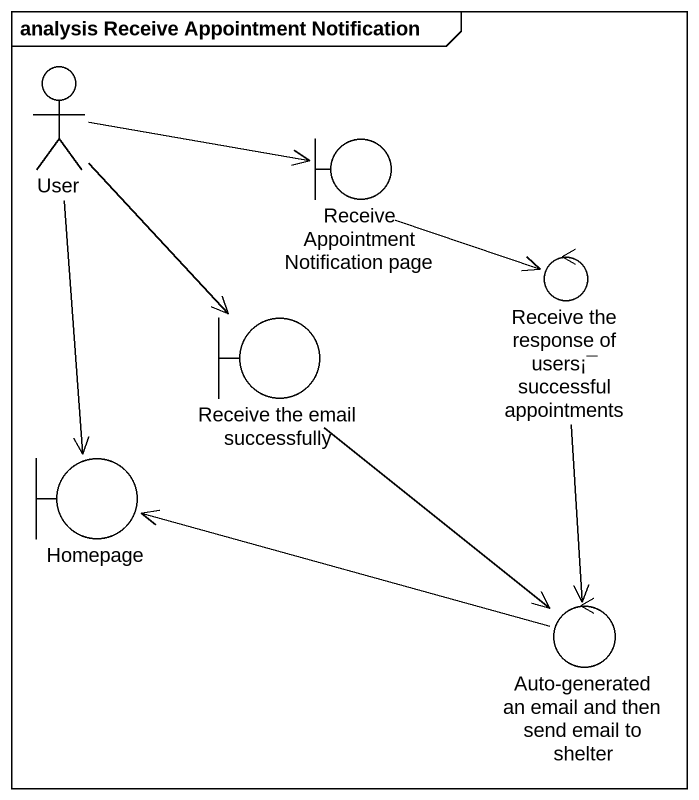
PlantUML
@startuml
mainframe analysis Receive Appointment Notification
actor User
boundary "Receive Appointment Notification page" as Receive_Appointment
control "Receive the response of users¡¯ successful appointments" as Receive_the_response_of
boundary "Receive the email successfully" as Receive_the_email
boundary Homepage
control "Auto-generated an email and then send email to shelter" as Auto_generated_an_email_and
User -right-> Receive_Appointment
User --> Receive_the_email
User --> Homepage
Receive_Appointment --> Receive_the_response_of
Receive_the_response_of --> Auto_generated_an_email_and
Receive_the_email --> Auto_generated_an_email_and
Auto_generated_an_email_and -left-> Homepage
@enduml
